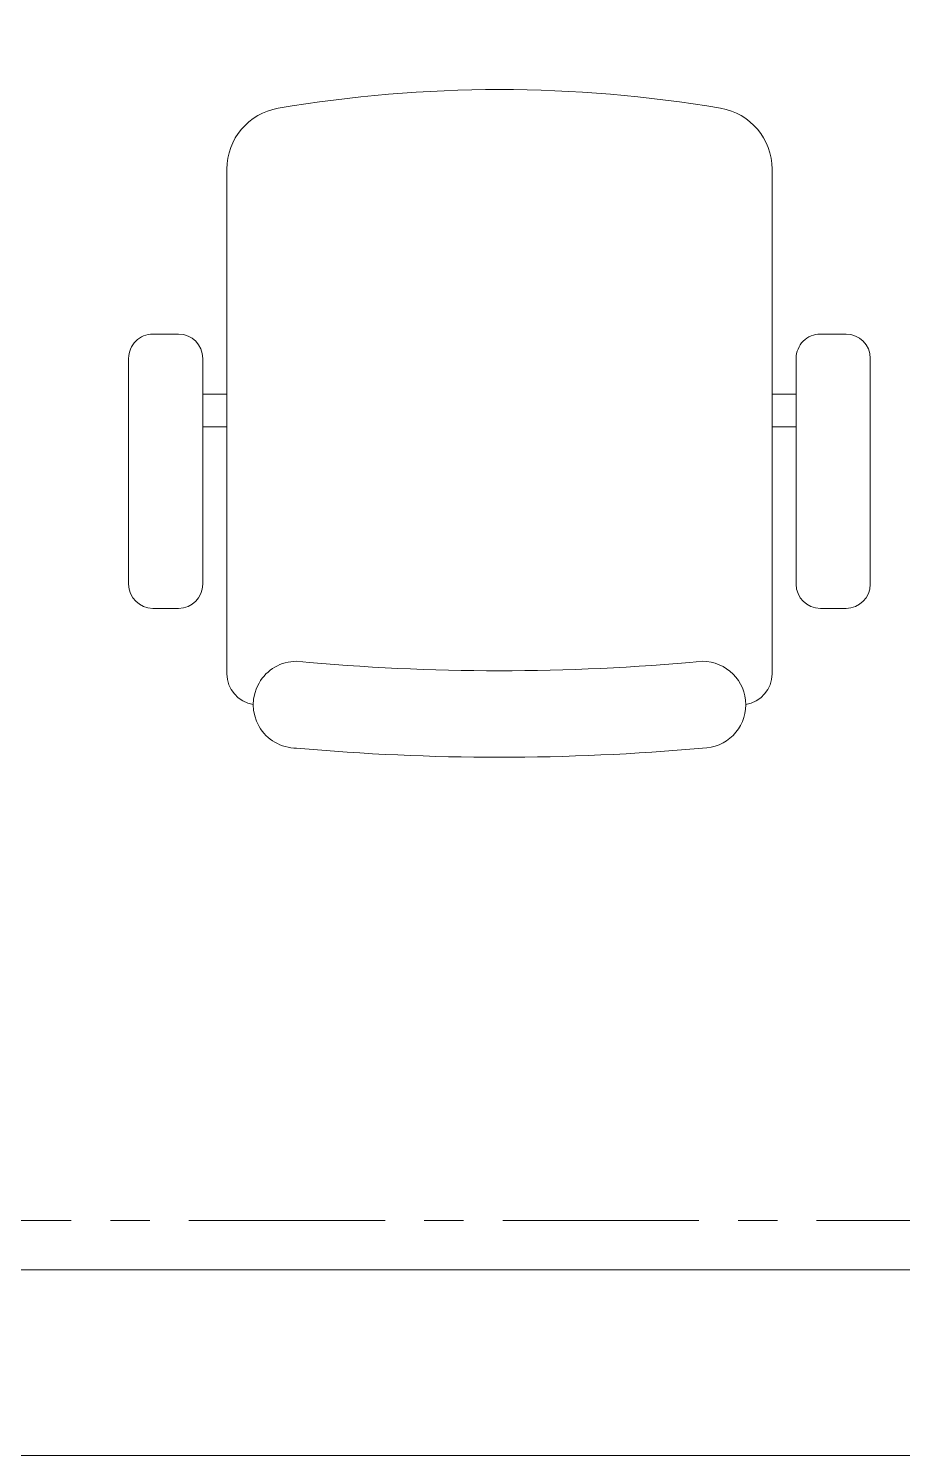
# Model space of a CAD drawing. Header units: millimetres. Extents: x 26027 to 581921, y 7230 to 233891.
# Drawn here: x 476146 to 476854, y 208055 to 209209 of the extents above; entities that cross this region are included whole.
import ezdxf

# ---------------------------------------------------------------- set-up
doc = ezdxf.new("R2010")
doc.units = ezdxf.units.MM
doc.header["$LTSCALE"] = 5
doc.linetypes.add('CENTER', pattern=[50.8, 31.75, -6.35, 6.35, -6.35])
doc.layers.get('0').update_dxf_attribs({"color": 252})
doc.layers.add('axes', color=252, linetype='Continuous')
for name, color, linetype, lineweight in [('Medical Equipment and Furniture', 252, 'Continuous', 0), ('NEW', 252, 'Continuous', 5), ('Walls', 252, 'Continuous', 5)]:
    doc.layers.add(name, color=color, linetype=linetype, lineweight=lineweight)

# ---------------------------------------------------------------- blocks, each defined once
blk = doc.blocks.new('*X15')
at = {"color": 0}
for p, q in [((5, 3), (5, 3)), ((5, 3), (5, 3)), ((5, 3), (5, 3)), ((5, 3), (5, 3)), ((5, 3), (5, 3)), ((5, 3), (5, 3)), ((5, 3), (5, 3)), ((5, 3), (5, 3)), ((5, 3), (5, 3)), ((5, 3), (5, 3)), ((5, 3), (5, 3)), ((5, 3), (5, 3)), ((5, 3), (5, 3)), ((5, 3), (5, 3)), ((5, 3), (5, 3)), ((5, 3), (5, 3)), ((5, 3), (5, 3)), ((5, 3), (5, 3)), ((5, 3), (5, 3)), ((5, 3), (5, 3)), ((5, 3), (5, 3)), ((5, 3), (5, 3)), ((5, 3), (5, 3)), ((5, 3), (5, 3)), ((5, 3), (5, 3)), ((5, 3), (5, 3)), ((5, 3), (5, 3)), ((5, 3), (5, 3)), ((5, 3), (5, 3)), ((5, 3), (5, 3)), ((5, 3), (5, 3)), ((5, 3), (5, 3)), ((5, 3), (5, 3)), ((5, 3), (5, 3)), ((5, 3), (5, 3)), ((5, 3), (5, 3)), ((5, 3), (5, 3)), ((5, 3), (5, 3)), ((5, 3), (5, 3)), ((5, 3), (5, 3)), ((5, 3), (5, 3)), ((5, 3), (5, 3)), ((5, 3), (5, 3)), ((5, 3), (5, 3)), ((5, 3), (5, 3)), ((5, 3), (5, 3)), ((5, 3), (5, 3)), ((5, 3), (5, 3)), ((5, 3), (5, 3)), ((5, 3), (5, 3)), ((5, 3), (5, 3)), ((5, 3), (5, 3)), ((5, 3), (5, 3)), ((5, 3), (5, 3)), ((5, 3), (5, 3)), ((5, 3), (5, 3)), ((5, 3), (5, 3)), ((5, 3), (5, 3)), ((5, 3), (5, 3)), ((5, 3), (5, 3)), ((5, 3), (5, 3)), ((5, 3), (5, 3)), ((5, 3), (5, 3)), ((5, 3), (5, 3)), ((5, 3), (5, 3)), ((5, 3), (5, 3)), ((6, 3), (5, 3)), ((5, 3), (5, 3)), ((6, 3), (5, 3)), ((5, 3), (5, 3)), ((6, 3), (5, 3)), ((5, 3), (5, 3)), ((6, 3), (5, 3)), ((5, 3), (5, 3)), ((5, 3), (5, 3)), ((5, 3), (5, 3)), ((5, 3), (5, 3)), ((5, 3), (5, 3)), ((5, 3), (5, 3)), ((5, 3), (5, 3)), ((5, 3), (5, 3)), ((5, 3), (5, 3)), ((5, 3), (5, 3)), ((5, 3), (5, 3)), ((5, 3), (5, 3)), ((5, 3), (5, 3)), ((5, 3), (5, 3)), ((5, 3), (5, 3)), ((5, 3), (5, 3)), ((5, 3), (5, 3)), ((5, 3), (5, 3)), ((5, 3), (5, 3)), ((5, 3), (5, 3)), ((5, 3), (5, 3)), ((5, 3), (5, 3)), ((5, 3), (5, 3)), ((6, 3), (6, 3)), ((6, 3), (6, 3)), ((6, 3), (6, 3)), ((6, 3), (6, 3)), ((6, 3), (6, 3)), ((6, 3), (6, 3)), ((6, 3), (6, 3)), ((6, 3), (6, 3)), ((6, 3), (6, 3)), ((6, 3), (6, 3)), ((6, 3), (6, 3)), ((6, 3), (6, 3)), ((6, 3), (6, 3)), ((6, 3), (6, 3)), ((6, 3), (6, 3)), ((6, 3), (6, 3)), ((6, 3), (6, 3)), ((6, 3), (6, 3)), ((6, 3), (6, 3)), ((6, 3), (6, 3)), ((6, 3), (6, 3)), ((6, 3), (6, 3)), ((6, 3), (6, 3)), ((6, 3), (6, 3)), ((6, 3), (6, 3)), ((6, 3), (6, 3)), ((6, 3), (6, 3)), ((6, 3), (6, 3)), ((6, 3), (6, 3)), ((6, 3), (6, 3)), ((6, 3), (6, 3)), ((6, 3), (6, 3)), ((6, 3), (6, 3)), ((6, 3), (6, 3)), ((6, 3), (6, 3)), ((6, 3), (6, 3)), ((6, 3), (6, 3)), ((6, 3), (6, 3)), ((6, 3), (6, 3)), ((6, 3), (6, 3)), ((6, 3), (6, 3)), ((6, 3), (6, 3)), ((6, 3), (6, 3)), ((6, 3), (6, 3)), ((6, 3), (6, 3)), ((6, 3), (6, 3)), ((6, 3), (6, 3)), ((6, 3), (6, 3)), ((6, 3), (6, 3)), ((6, 3), (6, 3)), ((6, 3), (6, 3)), ((6, 3), (6, 3)), ((6, 3), (6, 3)), ((6, 3), (6, 3)), ((6, 3), (6, 3)), ((6, 3), (6, 3)), ((6, 3), (6, 3)), ((6, 3), (6, 3)), ((6, 3), (6, 3)), ((6, 3), (6, 3)), ((6, 3), (6, 3)), ((6, 3), (6, 3)), ((6, 3), (6, 3)), ((6, 3), (6, 3)), ((6, 3), (6, 3)), ((6, 3), (6, 3)), ((6, 3), (6, 3)), ((6, 3), (6, 3)), ((6, 3), (6, 3)), ((6, 3), (6, 3)), ((6, 3), (6, 3)), ((6, 3), (6, 3)), ((6, 3), (6, 3)), ((6, 3), (6, 3)), ((6, 3), (6, 3)), ((6, 3), (6, 3)), ((6, 3), (6, 3)), ((6, 3), (6, 3)), ((6, 3), (6, 3)), ((6, 3), (6, 3)), ((6, 3), (6, 3)), ((6, 3), (6, 3)), ((6, 3), (6, 3)), ((6, 3), (6, 3)), ((6, 3), (6, 3)), ((6, 3), (6, 3)), ((6, 3), (6, 3)), ((6, 3), (6, 3)), ((6, 3), (6, 3)), ((6, 3), (6, 3)), ((6, 3), (6, 3)), ((6, 3), (6, 3)), ((6, 3), (6, 3)), ((6, 3), (6, 3)), ((6, 3), (6, 3)), ((6, 3), (6, 3)), ((6, 3), (6, 3)), ((6, 3), (6, 3)), ((6, 3), (6, 3)), ((6, 3), (6, 3)), ((6, 3), (6, 3)), ((6, 3), (6, 3)), ((6, 3), (6, 3)), ((6, 3), (6, 3)), ((6, 3), (6, 3)), ((6, 3), (6, 3)), ((6, 3), (6, 3)), ((6, 3), (6, 3)), ((6, 3), (6, 3)), ((6, 3), (6, 3)), ((6, 3), (6, 3)), ((6, 3), (6, 3)), ((6, 3), (6, 3)), ((6, 3), (6, 3)), ((6, 3), (6, 3)), ((6, 3), (6, 3)), ((6, 3), (6, 3)), ((6, 3), (6, 3)), ((6, 3), (6, 3)), ((6, 3), (6, 3)), ((6, 3), (6, 3)), ((6, 3), (6, 3)), ((6, 3), (6, 3)), ((6, 3), (6, 3)), ((6, 3), (6, 3)), ((6, 3), (6, 3)), ((6, 3), (6, 3)), ((6, 3), (6, 3)), ((6, 3), (6, 3)), ((6, 3), (6, 3)), ((6, 3), (6, 3)), ((6, 3), (6, 3)), ((6, 3), (6, 3)), ((6, 3), (6, 3)), ((6, 3), (6, 3)), ((6, 3), (6, 3)), ((6, 3), (6, 3)), ((6, 3), (6, 3)), ((6, 3), (6, 3)), ((6, 3), (6, 3)), ((6, 3), (6, 3)), ((6, 3), (6, 3)), ((6, 3), (6, 3)), ((6, 3), (6, 3)), ((6, 3), (6, 3)), ((6, 3), (6, 3)), ((6, 3), (6, 3)), ((6, 3), (6, 3)), ((6, 3), (6, 3)), ((6, 3), (6, 3)), ((6, 3), (6, 3)), ((6, 3), (6, 3)), ((6, 3), (6, 3)), ((6, 3), (6, 3)), ((6, 3), (6, 3)), ((6, 3), (6, 3)), ((6, 3), (6, 3)), ((6, 3), (6, 3)), ((6, 3), (6, 3)), ((6, 3), (6, 3)), ((6, 3), (6, 3)), ((6, 3), (6, 3)), ((6, 3), (6, 3)), ((6, 3), (6, 3)), ((6, 3), (6, 3)), ((6, 3), (6, 3)), ((6, 3), (6, 3)), ((6, 3), (6, 3)), ((6, 3), (6, 3)), ((6, 3), (6, 3)), ((6, 3), (6, 3)), ((6, 3), (6, 3)), ((6, 3), (6, 3)), ((6, 3), (6, 3)), ((6, 3), (6, 3)), ((6, 3), (6, 3)), ((6, 3), (6, 3)), ((6, 3), (6, 3)), ((6, 3), (6, 3)), ((6, 3), (6, 3)), ((6, 3), (6, 3)), ((6, 3), (6, 3)), ((6, 3), (6, 3)), ((6, 3), (6, 3)), ((6, 3), (6, 3)), ((6, 3), (6, 3)), ((6, 3), (6, 3)), ((6, 3), (6, 3)), ((6, 3), (6, 3)), ((6, 3), (6, 3)), ((6, 3), (6, 3)), ((6, 3), (6, 3)), ((6, 3), (6, 3)), ((6, 3), (6, 3)), ((6, 3), (6, 3)), ((6, 3), (6, 3)), ((6, 3), (6, 3)), ((6, 3), (6, 3)), ((6, 3), (6, 3)), ((6, 3), (6, 3)), ((6, 3), (6, 3)), ((6, 3), (6, 3)), ((6, 3), (6, 3)), ((6, 3), (6, 3)), ((6, 3), (5, 3)), ((6, 3), (5, 3)), ((6, 3), (5, 3)), ((6, 3), (5, 3)), ((6, 3), (5, 3)), ((6, 3), (6, 3)), ((6, 3), (6, 3)), ((6, 3), (6, 3)), ((6, 3), (6, 3)), ((6, 3), (6, 3)), ((6, 3), (6, 3)), ((6, 3), (6, 3)), ((6, 3), (6, 3)), ((6, 3), (6, 3)), ((6, 3), (6, 3)), ((6, 3), (6, 3)), ((6, 3), (6, 3)), ((6, 3), (6, 3)), ((6, 3), (6, 3)), ((6, 3), (6, 3)), ((6, 3), (6, 3)), ((6, 3), (6, 3)), ((6, 3), (6, 3)), ((6, 3), (6, 3)), ((6, 3), (6, 3)), ((6, 3), (6, 3)), ((6, 3), (6, 3)), ((6, 3), (6, 3)), ((6, 3), (6, 3)), ((6, 3), (6, 3)), ((6, 3), (6, 3)), ((6, 3), (6, 3)), ((6, 3), (6, 3)), ((6, 3), (6, 3)), ((6, 3), (6, 3)), ((6, 3), (6, 3)), ((6, 3), (6, 3)), ((6, 3), (6, 3)), ((6, 3), (6, 3)), ((6, 3), (6, 3)), ((6, 3), (6, 3)), ((6, 3), (6, 3)), ((6, 3), (6, 3)), ((6, 3), (6, 3)), ((6, 3), (6, 3)), ((6, 3), (6, 3)), ((6, 3), (6, 3)), ((6, 3), (6, 3)), ((6, 3), (6, 3)), ((6, 3), (6, 3)), ((6, 3), (6, 3)), ((6, 3), (6, 3)), ((6, 3), (6, 3)), ((6, 3), (6, 3)), ((6, 3), (6, 3)), ((6, 3), (6, 3)), ((6, 3), (6, 3)), ((6, 3), (6, 3)), ((6, 3), (6, 3)), ((6, 3), (6, 3)), ((6, 3), (6, 3)), ((6, 3), (6, 3)), ((6, 3), (6, 3)), ((6, 3), (6, 3)), ((6, 3), (6, 3)), ((6, 3), (6, 3)), ((6, 3), (6, 3)), ((6, 3), (6, 3)), ((6, 3), (6, 3)), ((6, 3), (6, 3)), ((6, 3), (6, 3)), ((6, 3), (6, 3)), ((6, 3), (6, 3)), ((6, 3), (6, 3)), ((6, 3), (6, 3)), ((6, 3), (6, 3)), ((6, 3), (6, 3)), ((6, 3), (6, 3)), ((6, 3), (6, 3)), ((6, 3), (6, 3)), ((6, 3), (6, 3)), ((6, 3), (6, 3)), ((6, 3), (6, 3)), ((6, 3), (6, 3)), ((6, 3), (6, 3)), ((6, 3), (6, 3)), ((6, 3), (6, 3)), ((6, 3), (6, 3)), ((6, 3), (6, 3)), ((6, 3), (6, 3)), ((6, 3), (6, 3)), ((6, 3), (6, 3)), ((6, 3), (6, 3)), ((6, 3), (6, 3)), ((6, 3), (6, 3)), ((6, 3), (6, 3)), ((6, 3), (6, 3)), ((6, 3), (6, 3)), ((6, 3), (6, 3)), ((6, 3), (6, 3)), ((6, 3), (6, 3)), ((6, 3), (6, 3)), ((6, 3), (6, 3)), ((6, 3), (6, 3)), ((6, 3), (6, 3)), ((6, 3), (6, 3)), ((6, 3), (6, 3)), ((6, 3), (6, 3)), ((6, 3), (6, 3)), ((6, 3), (6, 3)), ((6, 3), (6, 3)), ((6, 3), (6, 3)), ((6, 3), (6, 3)), ((6, 3), (6, 3)), ((6, 3), (6, 3)), ((6, 3), (6, 3)), ((6, 3), (6, 3)), ((6, 3), (6, 3)), ((6, 3), (6, 3)), ((6, 3), (6, 3)), ((6, 3), (6, 3)), ((6, 3), (6, 3)), ((6, 3), (6, 3)), ((6, 3), (6, 3)), ((6, 3), (6, 3)), ((6, 3), (6, 3)), ((6, 3), (6, 3)), ((6, 3), (6, 3)), ((6, 3), (6, 3)), ((6, 3), (6, 3)), ((6, 3), (6, 3)), ((6, 3), (6, 3)), ((6, 3), (6, 3)), ((6, 3), (6, 3)), ((6, 3), (6, 3)), ((6, 3), (6, 3)), ((6, 3), (6, 3)), ((6, 3), (6, 3)), ((6, 3), (6, 3)), ((6, 3), (6, 3)), ((6, 3), (6, 3)), ((6, 3), (6, 3)), ((6, 3), (6, 3)), ((6, 3), (6, 3)), ((6, 3), (6, 3)), ((6, 3), (6, 3)), ((6, 3), (6, 3)), ((6, 3), (6, 3)), ((6, 3), (6, 3)), ((6, 3), (6, 3)), ((6, 3), (6, 3)), ((6, 3), (6, 3)), ((6, 3), (6, 3)), ((6, 3), (6, 3)), ((6, 3), (6, 3)), ((6, 3), (6, 3)), ((6, 3), (6, 3)), ((6, 3), (6, 3)), ((6, 3), (6, 3)), ((6, 3), (6, 3)), ((6, 3), (6, 3)), ((6, 3), (6, 3)), ((6, 3), (6, 3)), ((6, 3), (6, 3)), ((6, 3), (6, 3)), ((6, 3), (6, 3)), ((6, 3), (6, 3)), ((6, 3), (6, 3)), ((6, 3), (6, 3)), ((6, 3), (6, 3)), ((6, 3), (6, 3)), ((6, 3), (6, 3)), ((6, 3), (6, 3)), ((6, 3), (6, 3)), ((6, 3), (6, 3)), ((6, 3), (6, 3)), ((6, 3), (6, 3)), ((6, 3), (6, 3)), ((6, 3), (6, 3)), ((6, 3), (6, 3)), ((6, 3), (6, 3)), ((6, 3), (6, 3)), ((6, 3), (6, 3)), ((6, 3), (6, 3)), ((6, 3), (6, 3)), ((6, 3), (6, 3)), ((6, 3), (6, 3)), ((6, 3), (6, 3)), ((6, 3), (6, 3)), ((6, 3), (6, 3)), ((6, 3), (6, 3)), ((6, 3), (6, 3)), ((6, 3), (6, 3)), ((6, 3), (6, 3)), ((6, 3), (6, 3)), ((6, 3), (6, 3)), ((6, 3), (6, 3)), ((6, 3), (6, 3)), ((6, 3), (6, 3)), ((6, 3), (6, 3)), ((6, 3), (6, 3)), ((6, 3), (6, 3)), ((6, 3), (6, 3)), ((6, 3), (6, 3)), ((6, 3), (6, 3)), ((6, 3), (6, 3)), ((6, 3), (6, 3)), ((6, 3), (6, 3)), ((6, 3), (6, 3)), ((6, 3), (6, 3)), ((6, 3), (6, 3)), ((6, 3), (6, 3)), ((6, 3), (6, 3)), ((6, 3), (6, 3)), ((6, 3), (6, 3)), ((6, 3), (6, 3)), ((6, 3), (6, 3)), ((6, 3), (6, 3)), ((6, 3), (6, 3)), ((6, 3), (6, 3)), ((6, 3), (6, 3)), ((6, 3), (6, 3)), ((6, 3), (6, 3)), ((6, 3), (6, 3)), ((6, 3), (6, 3)), ((6, 3), (6, 3)), ((6, 3), (6, 3)), ((6, 3), (6, 3)), ((6, 3), (6, 3)), ((6, 3), (6, 3)), ((6, 3), (6, 3)), ((6, 3), (6, 3)), ((6, 3), (6, 3)), ((6, 3), (6, 3)), ((6, 3), (6, 3)), ((6, 3), (6, 3)), ((6, 3), (6, 3)), ((6, 3), (6, 3)), ((6, 3), (6, 3)), ((6, 3), (6, 3)), ((6, 3), (6, 3)), ((6, 3), (6, 3)), ((6, 3), (6, 3)), ((6, 3), (6, 3)), ((6, 3), (6, 3)), ((6, 3), (6, 3)), ((6, 3), (6, 3)), ((6, 3), (6, 3)), ((6, 3), (6, 3)), ((6, 3), (6, 3)), ((6, 3), (6, 3)), ((6, 3), (6, 3)), ((6, 3), (6, 3)), ((6, 3), (6, 3)), ((6, 3), (6, 3)), ((6, 3), (6, 3)), ((6, 3), (6, 3)), ((6, 3), (6, 3)), ((6, 3), (6, 3)), ((6, 3), (6, 3)), ((6, 3), (6, 3)), ((6, 3), (6, 3)), ((6, 3), (6, 3)), ((6, 3), (6, 3)), ((6, 3), (6, 3)), ((6, 3), (6, 3)), ((6, 3), (6, 3)), ((6, 3), (6, 3)), ((6, 3), (6, 3)), ((6, 3), (6, 3)), ((6, 3), (6, 3)), ((6, 3), (6, 3)), ((6, 3), (6, 3)), ((6, 3), (6, 3)), ((6, 3), (6, 3)), ((6, 3), (6, 3)), ((6, 3), (6, 3)), ((6, 3), (6, 3)), ((6, 3), (6, 3)), ((6, 3), (6, 3)), ((6, 3), (6, 3)), ((6, 3), (6, 3)), ((6, 3), (6, 3)), ((6, 3), (6, 3)), ((6, 3), (6, 3)), ((6, 3), (6, 3)), ((6, 3), (6, 3)), ((6, 3), (6, 3)), ((6, 3), (6, 3)), ((6, 3), (6, 3)), ((6, 3), (6, 3)), ((6, 3), (6, 3)), ((6, 3), (6, 3)), ((6, 3), (6, 3)), ((6, 3), (6, 3)), ((6, 3), (6, 3)), ((6, 3), (6, 3)), ((6, 3), (6, 3)), ((6, 3), (6, 3)), ((6, 3), (6, 3)), ((6, 3), (6, 3)), ((6, 3), (6, 3)), ((6, 3), (6, 3)), ((6, 3), (6, 3)), ((6, 3), (6, 3)), ((6, 3), (6, 3)), ((6, 3), (6, 3)), ((6, 3), (6, 3)), ((6, 3), (6, 3)), ((6, 3), (6, 3)), ((6, 3), (6, 3)), ((6, 3), (6, 3)), ((6, 3), (6, 3)), ((6, 3), (6, 3)), ((6, 3), (6, 3)), ((6, 3), (6, 3)), ((6, 3), (6, 3)), ((6, 3), (6, 3)), ((6, 3), (6, 3)), ((6, 3), (6, 3)), ((6, 3), (6, 3)), ((6, 3), (6, 3))]:
    blk.add_line(p, q, dxfattribs=at)
blk = doc.blocks.new('*X16')
at = {"color": 0}
for p, q in [((13, 1), (13, 1)), ((13, 1), (13, 1)), ((13, 1), (13, 1)), ((13, 1), (13, 1)), ((13, 1), (13, 1)), ((13, 1), (13, 1)), ((13, 1), (13, 1)), ((13, 1), (13, 1)), ((13, 1), (13, 1)), ((13, 1), (13, 1)), ((13, 1), (13, 1)), ((13, 1), (13, 1)), ((13, 1), (13, 1)), ((13, 1), (13, 1)), ((13, 1), (13, 1)), ((13, 1), (14, 1)), ((13, 1), (14, 1)), ((13, 1), (14, 1)), ((13, 1), (13, 1)), ((13, 1), (13, 1)), ((13, 1), (13, 1)), ((13, 1), (13, 1)), ((13, 1), (13, 1)), ((13, 1), (13, 1)), ((13, 1), (13, 1)), ((13, 1), (13, 1)), ((13, 1), (13, 1)), ((13, 1), (13, 1)), ((13, 1), (13, 1)), ((13, 1), (13, 1)), ((13, 1), (13, 1)), ((13, 1), (13, 1)), ((13, 1), (13, 1)), ((13, 1), (13, 1)), ((13, 1), (13, 1)), ((13, 1), (13, 1)), ((13, 1), (13, 1)), ((13, 1), (13, 1)), ((13, 1), (13, 1)), ((13, 1), (13, 1)), ((13, 1), (13, 1)), ((13, 1), (13, 1)), ((13, 1), (13, 1)), ((13, 1), (13, 1)), ((13, 1), (13, 1)), ((13, 1), (13, 1)), ((13, 1), (13, 1)), ((13, 1), (13, 1)), ((13, 1), (13, 1)), ((13, 1), (13, 1)), ((13, 1), (13, 1)), ((13, 1), (13, 1)), ((13, 1), (13, 1)), ((13, 1), (13, 1)), ((13, 1), (13, 1)), ((13, 1), (13, 1)), ((13, 1), (13, 1)), ((13, 1), (13, 1)), ((13, 1), (13, 1)), ((13, 1), (13, 1)), ((13, 1), (13, 1)), ((13, 1), (13, 1)), ((13, 1), (13, 1)), ((13, 1), (13, 1)), ((13, 1), (13, 1)), ((13, 1), (13, 1)), ((13, 1), (13, 1)), ((13, 1), (13, 1)), ((13, 1), (13, 1)), ((13, 1), (13, 1)), ((13, 1), (13, 1)), ((13, 1), (13, 1)), ((13, 1), (13, 1)), ((13, 1), (13, 1)), ((13, 1), (13, 1)), ((13, 1), (13, 1)), ((13, 1), (13, 1)), ((13, 1), (13, 1)), ((13, 1), (13, 1)), ((13, 1), (13, 1)), ((13, 1), (13, 1)), ((13, 1), (13, 1)), ((13, 1), (13, 1)), ((13, 1), (13, 1)), ((13, 1), (13, 1)), ((13, 1), (13, 1)), ((13, 1), (13, 1)), ((13, 1), (13, 1)), ((13, 1), (13, 1)), ((13, 1), (13, 1)), ((13, 1), (13, 1)), ((13, 1), (13, 1)), ((13, 1), (13, 1)), ((13, 1), (13, 1)), ((13, 1), (13, 1)), ((13, 1), (13, 1)), ((13, 1), (13, 1)), ((13, 1), (13, 1)), ((13, 1), (13, 1)), ((13, 1), (13, 1)), ((13, 1), (13, 1)), ((13, 1), (13, 1)), ((13, 1), (13, 1)), ((13, 1), (13, 1)), ((13, 1), (13, 1)), ((13, 1), (13, 1)), ((13, 1), (13, 1)), ((13, 1), (13, 1)), ((13, 1), (13, 1)), ((13, 1), (13, 1)), ((13, 1), (13, 1)), ((13, 1), (13, 1)), ((13, 1), (13, 1)), ((13, 1), (13, 1)), ((13, 1), (13, 1)), ((13, 1), (13, 1)), ((13, 1), (13, 1)), ((13, 1), (13, 1)), ((13, 1), (13, 1)), ((13, 1), (13, 1)), ((13, 1), (13, 1)), ((13, 1), (13, 1)), ((13, 1), (13, 1)), ((13, 1), (14, 1)), ((13, 0), (13, 0)), ((13, 0), (13, 0)), ((13, 0), (13, 0)), ((13, 0), (13, 0)), ((13, 0), (13, 0)), ((13, 0), (13, 0)), ((13, 0), (13, 0)), ((13, 0), (13, 0)), ((13, 0), (13, 0)), ((13, 0), (13, 0)), ((13, 0), (13, 0)), ((13, 0), (13, 0)), ((13, 0), (13, 0)), ((13, 0), (13, 0)), ((13, 0), (13, 0)), ((13, 0), (13, 0)), ((13, 0), (13, 0)), ((13, 0), (13, 0)), ((13, 0), (13, 0)), ((13, 0), (13, 0)), ((13, 0), (13, 0)), ((13, 0), (13, 0)), ((13, 0), (13, 0)), ((13, 0), (13, 0)), ((13, 0), (13, 0)), ((13, 0), (13, 0)), ((13, 0), (13, 0)), ((13, 0), (13, 0)), ((13, 0), (13, 0)), ((13, 0), (13, 0)), ((13, 0), (13, 0)), ((13, 0), (13, 0)), ((13, 0), (13, 0)), ((13, 0), (13, 0)), ((13, 0), (13, 0)), ((13, 0), (13, 0)), ((13, 0), (13, 0)), ((13, 0), (13, 0)), ((13, 0), (13, 0)), ((13, 0), (13, 0)), ((13, 0), (13, 0)), ((13, 0), (13, 0)), ((13, 0), (13, 0)), ((13, 0), (13, 0)), ((13, 0), (13, 0)), ((13, 0), (13, 0)), ((13, 0), (13, 0)), ((13, 0), (13, 0)), ((13, 0), (14, 0)), ((13, 0), (14, 0)), ((13, 0), (13, 0)), ((13, 0), (14, 0)), ((14, 1), (14, 1)), ((14, 1), (14, 1)), ((14, 1), (14, 1)), ((14, 1), (14, 1)), ((14, 1), (14, 1)), ((14, 1), (14, 1)), ((14, 1), (14, 1)), ((14, 1), (14, 1)), ((14, 1), (14, 1)), ((14, 1), (14, 1)), ((14, 1), (14, 1)), ((14, 1), (14, 1)), ((14, 1), (14, 1)), ((14, 1), (14, 1)), ((14, 1), (14, 1)), ((14, 1), (14, 1)), ((14, 1), (14, 1)), ((14, 1), (14, 1)), ((14, 1), (14, 1)), ((14, 1), (14, 1)), ((14, 1), (14, 1)), ((14, 1), (14, 1)), ((14, 1), (14, 1)), ((14, 1), (14, 1)), ((14, 1), (14, 1)), ((14, 1), (14, 1)), ((14, 1), (14, 1)), ((14, 1), (14, 1)), ((14, 1), (14, 1)), ((14, 1), (14, 1)), ((14, 1), (14, 1)), ((14, 1), (14, 1)), ((14, 1), (14, 1)), ((14, 1), (14, 1)), ((14, 1), (14, 1)), ((14, 1), (14, 1)), ((14, 1), (14, 1)), ((14, 1), (14, 1)), ((14, 1), (14, 1)), ((14, 1), (14, 1)), ((14, 1), (14, 1)), ((14, 1), (14, 1)), ((14, 1), (14, 1)), ((14, 1), (14, 1)), ((14, 1), (14, 1)), ((14, 1), (14, 1)), ((14, 1), (14, 1)), ((14, 1), (14, 1)), ((14, 1), (14, 1)), ((14, 1), (14, 1)), ((14, 1), (14, 1)), ((14, 1), (14, 1)), ((14, 1), (14, 1)), ((14, 1), (14, 1)), ((14, 1), (14, 1)), ((14, 1), (14, 1)), ((14, 1), (14, 1)), ((14, 1), (14, 1)), ((14, 1), (14, 1)), ((14, 1), (14, 1)), ((14, 1), (14, 1)), ((14, 1), (14, 1)), ((14, 1), (14, 1)), ((14, 1), (14, 1)), ((14, 1), (14, 1)), ((14, 1), (14, 1)), ((14, 1), (14, 1)), ((14, 1), (14, 1)), ((14, 1), (14, 1)), ((14, 1), (14, 1)), ((14, 1), (14, 1)), ((14, 1), (14, 1)), ((14, 1), (14, 1)), ((14, 1), (14, 1)), ((14, 1), (14, 1)), ((14, 1), (14, 1)), ((14, 1), (14, 1)), ((14, 1), (14, 1)), ((14, 1), (14, 1)), ((14, 1), (14, 1)), ((14, 1), (14, 1)), ((14, 1), (14, 1)), ((14, 1), (14, 1)), ((14, 1), (14, 1)), ((14, 1), (14, 1)), ((14, 1), (14, 1)), ((14, 1), (14, 1)), ((14, 1), (14, 1)), ((14, 1), (14, 1)), ((14, 1), (14, 1)), ((14, 1), (14, 1)), ((14, 1), (14, 1)), ((14, 1), (14, 1)), ((14, 1), (14, 1)), ((14, 0), (14, 0)), ((14, 0), (14, 0)), ((14, 0), (14, 0)), ((14, 0), (14, 0)), ((14, 0), (14, 0)), ((14, 0), (14, 0)), ((14, 0), (14, 0)), ((14, 0), (14, 0)), ((14, 0), (14, 0)), ((14, 0), (14, 0)), ((14, 0), (14, 0)), ((14, 0), (14, 0)), ((14, 0), (14, 0)), ((14, 0), (14, 0)), ((14, 0), (14, 0)), ((14, 0), (14, 0)), ((14, 0), (14, 0)), ((14, 0), (14, 0)), ((14, 0), (14, 0)), ((14, 0), (14, 0)), ((14, 0), (14, 0)), ((14, 0), (14, 0)), ((14, 0), (14, 0)), ((14, 0), (14, 0)), ((14, 0), (14, 0)), ((14, 0), (14, 0)), ((14, 0), (14, 0)), ((14, 0), (14, 0)), ((14, 0), (14, 0)), ((14, 0), (14, 0)), ((14, 0), (14, 0)), ((14, 0), (14, 0)), ((14, 0), (14, 0)), ((14, 0), (14, 0)), ((14, 0), (14, 0)), ((14, 0), (14, 0)), ((14, 0), (14, 0)), ((14, 0), (14, 0)), ((14, 0), (14, 0)), ((14, 0), (14, 0)), ((14, 0), (14, 0)), ((14, 0), (14, 0)), ((14, 0), (14, 0)), ((14, 0), (14, 0)), ((14, 0), (14, 0)), ((14, 0), (14, 0)), ((14, 0), (14, 0)), ((14, 0), (14, 0)), ((13, 0), (13, 0)), ((13, 0), (14, 0)), ((13, 0), (13, 0)), ((13, 0), (14, 0)), ((13, 0), (13, 0)), ((13, 0), (14, 0)), ((13, 0), (13, 0)), ((13, 0), (13, 0)), ((13, 0), (13, 0)), ((13, 0), (13, 0)), ((13, 0), (14, 0)), ((13, 0), (13, 0)), ((13, 0), (14, 0)), ((13, 0), (13, 0)), ((13, 0), (14, 0)), ((13, 0), (13, 0)), ((13, 0), (14, 0)), ((13, 0), (13, 0)), ((13, 0), (14, 0)), ((13, 0), (13, 0)), ((13, 0), (14, 0)), ((13, 0), (13, 0)), ((13, 0), (14, 0)), ((13, 0), (13, 0)), ((13, 0), (13, 0)), ((13, 0), (13, 0)), ((13, 0), (14, 0)), ((13, 0), (13, 0)), ((13, 0), (14, 0)), ((13, 0), (13, 0)), ((13, 0), (14, 0)), ((13, 0), (13, 0)), ((13, 0), (14, 0)), ((13, 0), (13, 0)), ((13, 0), (13, 0)), ((13, 0), (13, 0)), ((13, 0), (13, 0)), ((13, 0), (13, 0)), ((13, 0), (13, 0)), ((13, 0), (13, 0)), ((13, 0), (13, 0)), ((13, 0), (13, 0)), ((13, 0), (13, 0)), ((13, 0), (13, 0)), ((13, 0), (13, 0)), ((13, 0), (13, 0)), ((13, 0), (13, 0)), ((13, 0), (13, 0)), ((13, 0), (13, 0)), ((13, 0), (13, 0)), ((13, 0), (13, 0)), ((13, 0), (13, 0)), ((13, 0), (13, 0)), ((13, 0), (13, 0)), ((13, 0), (13, 0)), ((13, 0), (13, 0)), ((13, 0), (13, 0)), ((13, 0), (13, 0)), ((13, 0), (13, 0)), ((13, 0), (13, 0)), ((13, 0), (13, 0)), ((13, 0), (13, 0)), ((13, 0), (13, 0)), ((13, 0), (13, 0)), ((13, -1), (13, -1)), ((13, -1), (13, -1)), ((13, -1), (13, -1)), ((13, -1), (13, -1)), ((13, -1), (13, -1)), ((13, -1), (14, -1)), ((13, -1), (13, -1)), ((14, 0), (14, 0)), ((14, 0), (14, 0)), ((14, 0), (14, 0)), ((14, 0), (14, 0)), ((14, 0), (14, 0)), ((14, 0), (14, 0)), ((14, 0), (14, 0)), ((14, 0), (14, 0)), ((14, 0), (14, 0)), ((14, 0), (14, 0)), ((14, 0), (14, 0)), ((14, 0), (14, 0)), ((14, 0), (14, 0)), ((14, 0), (14, 0)), ((14, 0), (14, 0)), ((13, 0), (14, 0)), ((14, 0), (14, 0)), ((14, 0), (14, 0)), ((14, 0), (14, 0)), ((14, 0), (14, 0)), ((14, 0), (14, 0)), ((14, 0), (14, 0)), ((14, 0), (14, 0)), ((14, 0), (14, 0)), ((14, 0), (14, 0)), ((14, 0), (14, 0)), ((14, 0), (14, 0)), ((14, 0), (14, 0)), ((14, 0), (14, 0)), ((14, 0), (14, 0)), ((14, 0), (14, 0)), ((14, 0), (14, 0)), ((14, 0), (14, 0)), ((14, 0), (14, 0)), ((14, 0), (14, 0)), ((14, 0), (14, 0)), ((14, 0), (14, 0)), ((14, 0), (14, 0)), ((14, 0), (14, 0)), ((14, 0), (14, 0)), ((14, 0), (14, 0)), ((14, 0), (14, 0)), ((14, 0), (14, 0)), ((14, 0), (14, 0)), ((14, 0), (14, 0)), ((14, 0), (14, 0)), ((14, 0), (14, 0)), ((14, 0), (14, 0)), ((14, 0), (14, 0)), ((14, 0), (14, 0)), ((14, -1), (14, -1)), ((14, -1), (14, -1)), ((14, -1), (14, -1)), ((14, -1), (14, -1)), ((14, -1), (14, -1))]:
    blk.add_line(p, q, dxfattribs=at)
blk = doc.blocks.new('GF21018-P')
at = {"color": 0}
for p, q in [((-0.2207, 0.4756), (-0.2207, 0.0675)), ((0.2205, 0.4756), (0.2205, 0.0675)), ((-0.2806, 0.3422), (-0.2598, 0.3422)), ((0.2596, 0.3422), (0.2804, 0.3422)), ((-0.3002, 0.3226), (-0.3002, 0.14)), ((-0.2402, 0.3226), (-0.2402, 0.14)), ((0.24, 0.3226), (0.24, 0.14)), ((0.3, 0.3226), (0.3, 0.14)), ((-0.2402, 0.2937), (-0.2207, 0.2937)), ((0.2205, 0.2937), (0.24, 0.2937)), ((-0.2402, 0.2671), (-0.2207, 0.2671)), ((0.2205, 0.2671), (0.24, 0.2671)), ((-0.2806, 0.1204), (-0.2598, 0.1204)), ((0.2596, 0.1204), (0.2804, 0.1204))]:
    blk.add_line(p, q, dxfattribs=at)
for points in [[(0.24, 0.2937), (0.24, 0.2937), (0.24, 0.2937), (0.24, 0.2937), (0.24, 0.2937), (0.24, 0.2937), (0.24, 0.2937), (0.24, 0.2937), (0.24, 0.2937), (0.24, 0.2937), (0.24, 0.2937), (0.24, 0.2937), (0.24, 0.2937), (0.24, 0.2937), (0.24, 0.2937), (0.24, 0.2937), (0.24, 0.2937), (0.24, 0.2937), (0.24, 0.2937), (0.24, 0.2937), (0.24, 0.2937), (0.24, 0.2937), (0.24, 0.2937), (0.24, 0.2937), (0.24, 0.2937), (0.24, 0.2937), (0.24, 0.2937), (0.24, 0.2937), (0.24, 0.2937), (0.24, 0.2937), (0.24, 0.2937), (0.24, 0.2937), (0.24, 0.2937), (0.24, 0.2937), (0.24, 0.2937), (0.24, 0.2937), (0.24, 0.2937), (0.24, 0.2937), (0.24, 0.2937), (0.24, 0.2937), (0.24, 0.2937), (0.24, 0.2937), (0.24, 0.2937), (0.24, 0.2937), (0.24, 0.2937), (0.24, 0.2937), (0.24, 0.2937), (0.24, 0.2937), (0.24, 0.2937), (0.24, 0.2937), (0.24, 0.2937), (0.24, 0.2937), (0.24, 0.2937), (0.24, 0.2937), (0.24, 0.2937), (0.24, 0.2937), (0.24, 0.2937), (0.24, 0.2937), (0.24, 0.2937), (0.24, 0.2937), (0.24, 0.2937), (0.24, 0.2937), (0.24, 0.2937), (0.24, 0.2937), (0.24, 0.2937), (0.24, 0.2937), (0.24, 0.2937), (0.24, 0.2937), (0.24, 0.2937), (0.24, 0.2937), (0.24, 0.2937), (0.24, 0.2937), (0.24, 0.2937), (0.24, 0.2937), (0.24, 0.2937), (0.24, 0.2937), (0.24, 0.2937), (0.24, 0.2937), (0.24, 0.2937), (0.24, 0.2937), (0.24, 0.2937), (0.24, 0.2937), (0.24, 0.2937), (0.24, 0.2937), (0.24, 0.2937), (0.24, 0.2937), (0.24, 0.2937), (0.24, 0.2937), (0.24, 0.2937), (0.24, 0.2937), (0.24, 0.2937), (0.24, 0.2937), (0.24, 0.2937), (0.24, 0.2937), (0.24, 0.2937), (0.24, 0.2937), (0.24, 0.2937), (0.24, 0.2937), (0.24, 0.2937), (0.24, 0.2937), (0.24, 0.2937), (0.24, 0.2937), (0.24, 0.2937), (0.24, 0.2937), (0.24, 0.2937), (0.24, 0.2937), (0.24, 0.2937), (0.24, 0.2937), (0.24, 0.2937), (0.24, 0.2937), (0.24, 0.2937), (0.24, 0.2937), (0.24, 0.2937), (0.24, 0.2937), (0.24, 0.2937), (0.24, 0.2937), (0.24, 0.2937), (0.24, 0.2937), (0.24, 0.2937), (0.24, 0.2937), (0.24, 0.2937), (0.24, 0.2937), (0.24, 0.2937), (0.24, 0.2937), (0.24, 0.2937), (0.24, 0.2937), (0.24, 0.2937), (0.24, 0.2937), (0.24, 0.2937), (0.24, 0.2937), (0.24, 0.2937), (0.24, 0.2937), (0.24, 0.2937), (0.24, 0.2937), (0.24, 0.2937), (0.24, 0.2937), (0.24, 0.2937), (0.24, 0.2937), (0.24, 0.2937), (0.24, 0.2937), (0.24, 0.2937), (0.24, 0.2937), (0.24, 0.2937), (0.24, 0.2937), (0.24, 0.2937), (0.24, 0.2937), (0.24, 0.2937), (0.24, 0.2937), (0.24, 0.2937), (0.24, 0.2937), (0.24, 0.2937), (0.24, 0.2937), (0.24, 0.2937), (0.24, 0.2937), (0.24, 0.2937), (0.24, 0.2937), (0.24, 0.2937), (0.24, 0.2937), (0.24, 0.2937), (0.24, 0.2937), (0.24, 0.2937), (0.24, 0.2937), (0.24, 0.2937), (0.24, 0.2937), (0.24, 0.2937), (0.24, 0.2937), (0.24, 0.2937), (0.24, 0.2937), (0.24, 0.2937), (0.24, 0.2937), (0.24, 0.2937), (0.24, 0.2937), (0.24, 0.2937), (0.24, 0.2937), (0.24, 0.2937), (0.24, 0.2937), (0.24, 0.2937), (0.24, 0.2937), (0.24, 0.2937), (0.24, 0.2937), (0.24, 0.2937), (0.24, 0.2937), (0.24, 0.2937), (0.24, 0.2937), (0.24, 0.2937), (0.24, 0.2937), (0.24, 0.2937), (0.24, 0.2937), (0.24, 0.2937), (0.24, 0.2937), (0.24, 0.2937), (0.24, 0.2937), (0.24, 0.2937), (0.24, 0.2937), (0.24, 0.2937), (0.24, 0.2937), (0.24, 0.2937), (0.24, 0.2937), (0.24, 0.2937), (0.24, 0.2937), (0.24, 0.2937), (0.24, 0.2937), (0.24, 0.2937), (0.24, 0.2937), (0.24, 0.2937), (0.24, 0.2937), (0.24, 0.2937), (0.24, 0.2937), (0.24, 0.2937), (0.24, 0.2937), (0.24, 0.2937), (0.24, 0.2937), (0.24, 0.2937), (0.24, 0.2937), (0.24, 0.2937), (0.24, 0.2937), (0.24, 0.2937), (0.24, 0.2937), (0.24, 0.2937), (0.24, 0.2937), (0.24, 0.2937), (0.24, 0.2937), (0.24, 0.2937), (0.24, 0.2937), (0.24, 0.2937), (0.24, 0.2937), (0.24, 0.2937), (0.24, 0.2937), (0.24, 0.2937), (0.24, 0.2937), (0.24, 0.2937), (0.24, 0.2937), (0.24, 0.2937), (0.24, 0.2937), (0.24, 0.2937), (0.24, 0.2937), (0.24, 0.2937), (0.24, 0.2937), (0.24, 0.2937), (0.24, 0.2937), (0.24, 0.2937), (0.24, 0.2937), (0.24, 0.2937), (0.24, 0.2937), (0.24, 0.2937), (0.24, 0.2937), (0.24, 0.2937), (0.24, 0.2937), (0.24, 0.2937), (0.24, 0.2937), (0.24, 0.2937), (0.24, 0.2937), (0.24, 0.2937), (0.24, 0.2937), (0.24, 0.2937), (0.24, 0.2937), (0.24, 0.2937), (0.24, 0.2937), (0.24, 0.2937), (0.24, 0.2937), (0.24, 0.2937), (0.24, 0.2937), (0.24, 0.2937), (0.24, 0.2937), (0.24, 0.2937), (0.24, 0.2937), (0.24, 0.2937), (0.24, 0.2937), (0.24, 0.2937), (0.24, 0.2937), (0.24, 0.2937), (0.24, 0.2937), (0.24, 0.2937), (0.24, 0.2937), (0.24, 0.2937), (0.24, 0.2937), (0.24, 0.2937)], [(0.24, 0.2937), (0.24, 0.2937), (0.24, 0.2937), (0.24, 0.2937), (0.24, 0.2937), (0.24, 0.2937), (0.24, 0.2937), (0.24, 0.2937), (0.24, 0.2937), (0.24, 0.2937), (0.24, 0.2937), (0.24, 0.2937), (0.24, 0.2937), (0.24, 0.2937), (0.24, 0.2937), (0.24, 0.2937), (0.24, 0.2937), (0.24, 0.2937), (0.24, 0.2937), (0.24, 0.2937), (0.24, 0.2937), (0.24, 0.2937), (0.24, 0.2937), (0.24, 0.2937), (0.24, 0.2937), (0.24, 0.2937), (0.24, 0.2937), (0.24, 0.2937), (0.24, 0.2937), (0.24, 0.2937), (0.24, 0.2937), (0.24, 0.2937), (0.24, 0.2937), (0.24, 0.2937), (0.24, 0.2937), (0.24, 0.2937), (0.24, 0.2937), (0.24, 0.2937), (0.24, 0.2937), (0.24, 0.2937), (0.24, 0.2937), (0.24, 0.2937), (0.24, 0.2937), (0.24, 0.2937), (0.24, 0.2937), (0.24, 0.2937), (0.24, 0.2937), (0.24, 0.2937), (0.24, 0.2937), (0.24, 0.2937), (0.24, 0.2937), (0.24, 0.2937), (0.24, 0.2937), (0.24, 0.2937), (0.24, 0.2937), (0.24, 0.2937), (0.24, 0.2937), (0.24, 0.2937), (0.24, 0.2937), (0.24, 0.2937), (0.24, 0.2937), (0.24, 0.2937), (0.24, 0.2937), (0.24, 0.2937), (0.24, 0.2937), (0.24, 0.2937), (0.24, 0.2937), (0.24, 0.2937), (0.24, 0.2937), (0.24, 0.2937), (0.24, 0.2937), (0.24, 0.2937), (0.24, 0.2937), (0.24, 0.2937), (0.24, 0.2937), (0.24, 0.2937), (0.24, 0.2937), (0.24, 0.2937), (0.24, 0.2937), (0.24, 0.2937), (0.24, 0.2937), (0.24, 0.2937), (0.24, 0.2937), (0.24, 0.2937), (0.24, 0.2937), (0.24, 0.2937), (0.24, 0.2937), (0.24, 0.2937), (0.24, 0.2937), (0.24, 0.2937), (0.24, 0.2937), (0.24, 0.2937), (0.24, 0.2937), (0.24, 0.2937), (0.24, 0.2937), (0.24, 0.2937), (0.24, 0.2937), (0.24, 0.2937), (0.24, 0.2937), (0.24, 0.2937), (0.24, 0.2937), (0.24, 0.2937), (0.24, 0.2937), (0.24, 0.2937), (0.24, 0.2937), (0.24, 0.2937), (0.24, 0.2937), (0.24, 0.2937), (0.24, 0.2937), (0.24, 0.2937), (0.24, 0.2937), (0.24, 0.2937), (0.24, 0.2937), (0.24, 0.2937), (0.24, 0.2937), (0.24, 0.2937), (0.24, 0.2937), (0.24, 0.2937), (0.24, 0.2937), (0.24, 0.2937), (0.24, 0.2937), (0.24, 0.2937), (0.24, 0.2937), (0.24, 0.2937), (0.24, 0.2937), (0.24, 0.2937), (0.24, 0.2937), (0.24, 0.2937), (0.24, 0.2937), (0.24, 0.2937), (0.24, 0.2937), (0.24, 0.2937), (0.24, 0.2937), (0.24, 0.2937), (0.24, 0.2937), (0.24, 0.2937), (0.24, 0.2937), (0.24, 0.2937), (0.24, 0.2937), (0.24, 0.2937), (0.24, 0.2937), (0.24, 0.2937), (0.24, 0.2937), (0.24, 0.2937), (0.24, 0.2937), (0.24, 0.2937), (0.24, 0.2937), (0.24, 0.2937), (0.24, 0.2937), (0.24, 0.2937), (0.24, 0.2937), (0.24, 0.2937), (0.24, 0.2937), (0.24, 0.2937), (0.24, 0.2937), (0.24, 0.2937), (0.24, 0.2937), (0.24, 0.2937), (0.24, 0.2937), (0.24, 0.2937), (0.24, 0.2937), (0.24, 0.2937), (0.24, 0.2937), (0.24, 0.2937), (0.24, 0.2937), (0.24, 0.2937), (0.24, 0.2937), (0.24, 0.2937), (0.24, 0.2937), (0.24, 0.2937), (0.24, 0.2937), (0.24, 0.2937), (0.24, 0.2937), (0.24, 0.2937), (0.24, 0.2937), (0.24, 0.2937), (0.24, 0.2937), (0.24, 0.2937), (0.24, 0.2937), (0.24, 0.2937), (0.24, 0.2937), (0.24, 0.2937), (0.24, 0.2937), (0.24, 0.2937), (0.24, 0.2937), (0.24, 0.2937), (0.24, 0.2937), (0.24, 0.2937), (0.24, 0.2937), (0.24, 0.2937), (0.24, 0.2937), (0.24, 0.2937), (0.24, 0.2937), (0.24, 0.2937), (0.24, 0.2937), (0.24, 0.2937), (0.24, 0.2937), (0.24, 0.2937), (0.24, 0.2937), (0.24, 0.2937), (0.24, 0.2937), (0.24, 0.2937), (0.24, 0.2937), (0.24, 0.2937), (0.24, 0.2937), (0.24, 0.2937), (0.24, 0.2937), (0.24, 0.2937), (0.24, 0.2937), (0.24, 0.2937), (0.24, 0.2937), (0.24, 0.2937), (0.24, 0.2937), (0.24, 0.2937), (0.24, 0.2937), (0.24, 0.2937), (0.24, 0.2937), (0.24, 0.2937), (0.24, 0.2937)], [(0.24, 0.2937), (0.24, 0.2937), (0.24, 0.2937), (0.24, 0.2937), (0.24, 0.2937), (0.24, 0.2937), (0.24, 0.2937), (0.24, 0.2937), (0.24, 0.2937), (0.24, 0.2937), (0.24, 0.2937), (0.24, 0.2937), (0.24, 0.2937), (0.24, 0.2937), (0.24, 0.2937), (0.24, 0.2937), (0.24, 0.2937), (0.24, 0.2937), (0.24, 0.2937), (0.24, 0.2937), (0.24, 0.2937), (0.24, 0.2937), (0.24, 0.2937), (0.24, 0.2937), (0.24, 0.2937), (0.24, 0.2937), (0.24, 0.2937), (0.24, 0.2937), (0.24, 0.2937), (0.24, 0.2937), (0.24, 0.2937), (0.24, 0.2937), (0.24, 0.2937), (0.24, 0.2937), (0.24, 0.2937), (0.24, 0.2937), (0.24, 0.2937), (0.24, 0.2937), (0.24, 0.2937), (0.24, 0.2937), (0.24, 0.2937), (0.24, 0.2937), (0.24, 0.2937), (0.24, 0.2937), (0.24, 0.2937), (0.24, 0.2937), (0.24, 0.2937), (0.24, 0.2937), (0.24, 0.2937), (0.24, 0.2937), (0.24, 0.2937), (0.24, 0.2937), (0.24, 0.2937), (0.24, 0.2937), (0.24, 0.2937), (0.24, 0.2937), (0.24, 0.2937), (0.24, 0.2937), (0.24, 0.2937), (0.24, 0.2937), (0.24, 0.2937), (0.24, 0.2937), (0.24, 0.2937), (0.24, 0.2937), (0.24, 0.2937), (0.24, 0.2937), (0.24, 0.2937), (0.24, 0.2937), (0.24, 0.2937), (0.24, 0.2937), (0.24, 0.2937), (0.24, 0.2937), (0.24, 0.2937), (0.24, 0.2937), (0.24, 0.2937), (0.24, 0.2937), (0.24, 0.2937), (0.24, 0.2937), (0.24, 0.2937), (0.24, 0.2937), (0.24, 0.2937), (0.24, 0.2937), (0.24, 0.2937), (0.24, 0.2937), (0.24, 0.2937), (0.24, 0.2937), (0.24, 0.2937), (0.24, 0.2937), (0.24, 0.2937), (0.24, 0.2937), (0.24, 0.2937), (0.24, 0.2937), (0.24, 0.2937), (0.24, 0.2937), (0.24, 0.2937), (0.24, 0.2937), (0.24, 0.2937), (0.24, 0.2937), (0.24, 0.2937), (0.24, 0.2937), (0.24, 0.2937), (0.24, 0.2937), (0.24, 0.2937), (0.24, 0.2937), (0.24, 0.2937), (0.24, 0.2937), (0.24, 0.2937), (0.24, 0.2937), (0.24, 0.2937), (0.24, 0.2937), (0.24, 0.2937), (0.24, 0.2937), (0.24, 0.2937), (0.24, 0.2937), (0.24, 0.2937), (0.24, 0.2937), (0.24, 0.2937), (0.24, 0.2937), (0.24, 0.2937), (0.24, 0.2937), (0.24, 0.2937), (0.24, 0.2937), (0.24, 0.2937), (0.24, 0.2937), (0.24, 0.2937), (0.24, 0.2937), (0.24, 0.2937), (0.24, 0.2937), (0.24, 0.2937), (0.24, 0.2937), (0.24, 0.2937), (0.24, 0.2937), (0.24, 0.2937), (0.24, 0.2937), (0.24, 0.2937), (0.24, 0.2937), (0.24, 0.2937), (0.24, 0.2937), (0.24, 0.2937), (0.24, 0.2937), (0.24, 0.2937), (0.24, 0.2937), (0.24, 0.2937), (0.24, 0.2937), (0.24, 0.2937), (0.24, 0.2937), (0.24, 0.2937), (0.24, 0.2937), (0.24, 0.2937), (0.24, 0.2937), (0.24, 0.2937), (0.24, 0.2937), (0.24, 0.2937), (0.24, 0.2937), (0.24, 0.2937), (0.24, 0.2937), (0.24, 0.2937), (0.24, 0.2937), (0.24, 0.2937), (0.24, 0.2937), (0.24, 0.2937), (0.24, 0.2937), (0.24, 0.2937), (0.24, 0.2937), (0.24, 0.2937), (0.24, 0.2937), (0.24, 0.2937), (0.24, 0.2937), (0.24, 0.2937), (0.24, 0.2937), (0.24, 0.2937), (0.24, 0.2937), (0.24, 0.2937), (0.24, 0.2937), (0.24, 0.2937), (0.24, 0.2937), (0.24, 0.2937), (0.24, 0.2937), (0.24, 0.2937), (0.24, 0.2937), (0.24, 0.2937), (0.24, 0.2937), (0.24, 0.2937), (0.24, 0.2937), (0.24, 0.2937), (0.24, 0.2937), (0.24, 0.2937), (0.24, 0.2937), (0.24, 0.2937), (0.24, 0.2937), (0.24, 0.2937), (0.24, 0.2937), (0.24, 0.2937), (0.24, 0.2937), (0.24, 0.2937), (0.24, 0.2937), (0.24, 0.2937), (0.24, 0.2937), (0.24, 0.2937), (0.24, 0.2937), (0.24, 0.2937), (0.24, 0.2937), (0.24, 0.2937), (0.24, 0.2937), (0.24, 0.2937), (0.24, 0.2937), (0.24, 0.2937), (0.24, 0.2937), (0.24, 0.2937), (0.24, 0.2937), (0.24, 0.2937), (0.24, 0.2937), (0.24, 0.2937), (0.24, 0.2937)]]:
    blk.add_lwpolyline(points, close=True, dxfattribs=at)
for centre, radius, start, end in [((-0.0001, -0.5295), 1.0695, 80.3671, 99.6329), ((-0.1707, 0.4756), 0.05, 99.6329, 180), ((0.1705, 0.4756), 0.05, 0, 80.3671), ((-0.2806, 0.3226), 0.0196, 90, 180), ((-0.2598, 0.3226), 0.0196, 360, 90), ((0.2596, 0.3226), 0.0196, 90, 180), ((0.2804, 0.3226), 0.0196, 0, 90), ((-0.2806, 0.14), 0.0196, 180, 270), ((-0.2598, 0.14), 0.0196, 270, 360), ((0.2596, 0.14), 0.0196, 180, 270), ((0.2804, 0.14), 0.0196, 270, 0), ((-0.1643, 0.0425), 0.0351, 90, 270), ((0, 1.8467), 1.7767, 264.6946, 275.3053), ((0.1641, 0.0425), 0.0351, 270, 90), ((-0.1957, 0.0675), 0.025, 180, 261.4721), ((0.1955, 0.0675), 0.025, 278.5279, 360), ((0, 1.8314), 1.8314, 264.8532, 275.147)]:
    blk.add_arc(centre, radius, start, end, dxfattribs=at)
at = {"layer": 'NEW', "color": 0, "linetype": 'Continuous'}
for points in [[(0.24, 0.2937), (0.24, 0.2937), (0.24, 0.2937), (0.24, 0.2937), (0.24, 0.2937), (0.24, 0.2937), (0.24, 0.2937), (0.24, 0.2937)], [(0.24, 0.2937), (0.24, 0.2937), (0.24, 0.2937), (0.24, 0.2937), (0.24, 0.2937), (0.24, 0.2937), (0.24, 0.2937)], [(0.24, 0.2937), (0.24, 0.2937), (0.24, 0.2937), (0.24, 0.2937), (0.24, 0.2937), (0.24, 0.2937), (0.24, 0.2937), (0.24, 0.2937), (0.24, 0.2937)], [(0.24, 0.2937), (0.24, 0.2937), (0.24, 0.2937), (0.24, 0.2937), (0.24, 0.2937), (0.24, 0.2937), (0.24, 0.2937), (0.24, 0.2937), (0.24, 0.2937), (0.24, 0.2937)], [(0.24, 0.2937), (0.24, 0.2937), (0.24, 0.2937), (0.24, 0.2937), (0.24, 0.2937), (0.24, 0.2937), (0.24, 0.2937), (0.24, 0.2937), (0.24, 0.2937), (0.24, 0.2937), (0.24, 0.2937), (0.24, 0.2937), (0.24, 0.2937), (0.24, 0.2937), (0.24, 0.2937)], [(0.24, 0.2937), (0.24, 0.2937), (0.24, 0.2937), (0.24, 0.2937), (0.24, 0.2937), (0.24, 0.2937), (0.24, 0.2937), (0.24, 0.2937), (0.24, 0.2937), (0.24, 0.2937)], [(0.24, 0.2937), (0.24, 0.2937), (0.24, 0.2937), (0.24, 0.2937), (0.24, 0.2937), (0.24, 0.2937), (0.24, 0.2937), (0.24, 0.2937), (0.24, 0.2937), (0.24, 0.2937)], [(0.24, 0.2937), (0.24, 0.2937), (0.24, 0.2937), (0.24, 0.2937), (0.24, 0.2937), (0.24, 0.2937), (0.24, 0.2937), (0.24, 0.2937), (0.24, 0.2937), (0.24, 0.2937)], [(0.24, 0.2937), (0.24, 0.2937), (0.24, 0.2937), (0.24, 0.2937), (0.24, 0.2937), (0.24, 0.2937), (0.24, 0.2937), (0.24, 0.2937), (0.24, 0.2937), (0.24, 0.2937), (0.24, 0.2937), (0.24, 0.2937), (0.24, 0.2937), (0.24, 0.2937), (0.24, 0.2937), (0.24, 0.2937), (0.24, 0.2937), (0.24, 0.2937)], [(0.24, 0.2937), (0.24, 0.2937), (0.24, 0.2937), (0.24, 0.2937), (0.24, 0.2937), (0.24, 0.2937), (0.24, 0.2937), (0.24, 0.2937), (0.24, 0.2937), (0.24, 0.2937), (0.24, 0.2937), (0.24, 0.2937)], [(0.24, 0.2937), (0.24, 0.2937), (0.24, 0.2937), (0.24, 0.2937), (0.24, 0.2937), (0.24, 0.2937), (0.24, 0.2937)], [(0.24, 0.2937), (0.24, 0.2937), (0.24, 0.2937), (0.24, 0.2937), (0.24, 0.2937), (0.24, 0.2937), (0.24, 0.2937), (0.24, 0.2937), (0.24, 0.2937), (0.24, 0.2937), (0.24, 0.2937), (0.24, 0.2937), (0.24, 0.2937), (0.24, 0.2937), (0.24, 0.2937), (0.24, 0.2937), (0.24, 0.2937), (0.24, 0.2937), (0.24, 0.2937), (0.24, 0.2937), (0.24, 0.2937), (0.24, 0.2937), (0.24, 0.2937), (0.24, 0.2937), (0.24, 0.2937), (0.24, 0.2937), (0.24, 0.2937), (0.24, 0.2937), (0.24, 0.2937), (0.24, 0.2937), (0.24, 0.2937), (0.24, 0.2937), (0.24, 0.2937), (0.24, 0.2937), (0.24, 0.2937), (0.24, 0.2937), (0.24, 0.2937), (0.24, 0.2937), (0.24, 0.2937), (0.24, 0.2937), (0.24, 0.2937), (0.24, 0.2937), (0.24, 0.2937), (0.24, 0.2937), (0.24, 0.2937), (0.24, 0.2937), (0.24, 0.2937), (0.24, 0.2937), (0.24, 0.2937), (0.24, 0.2937), (0.24, 0.2937), (0.24, 0.2937), (0.24, 0.2937), (0.24, 0.2937), (0.24, 0.2937), (0.24, 0.2937), (0.24, 0.2937), (0.24, 0.2937), (0.24, 0.2937), (0.24, 0.2937), (0.24, 0.2937), (0.24, 0.2937), (0.24, 0.2937), (0.24, 0.2937), (0.24, 0.2937), (0.24, 0.2937), (0.24, 0.2937), (0.24, 0.2937), (0.24, 0.2937), (0.24, 0.2937), (0.24, 0.2937), (0.24, 0.2937), (0.24, 0.2937), (0.24, 0.2937), (0.24, 0.2937), (0.24, 0.2937), (0.24, 0.2937), (0.24, 0.2937), (0.24, 0.2937), (0.24, 0.2937), (0.24, 0.2937), (0.24, 0.2937), (0.24, 0.2937), (0.24, 0.2937), (0.24, 0.2937), (0.24, 0.2937), (0.24, 0.2937), (0.24, 0.2937), (0.24, 0.2937), (0.24, 0.2937), (0.24, 0.2937), (0.24, 0.2937), (0.24, 0.2937), (0.24, 0.2937), (0.24, 0.2937), (0.24, 0.2937), (0.24, 0.2937), (0.24, 0.2937), (0.24, 0.2937), (0.24, 0.2937), (0.24, 0.2937), (0.24, 0.2937), (0.24, 0.2937), (0.24, 0.2937), (0.24, 0.2937), (0.24, 0.2937), (0.24, 0.2937), (0.24, 0.2937), (0.24, 0.2937), (0.24, 0.2937), (0.24, 0.2937)], [(0.24, 0.2937), (0.24, 0.2937), (0.24, 0.2937), (0.24, 0.2937), (0.24, 0.2937), (0.24, 0.2937), (0.24, 0.2937), (0.24, 0.2937), (0.24, 0.2937), (0.24, 0.2937), (0.24, 0.2937), (0.24, 0.2937), (0.24, 0.2937), (0.24, 0.2937), (0.24, 0.2937), (0.24, 0.2937), (0.24, 0.2937)], [(0.24, 0.2937), (0.24, 0.2937), (0.24, 0.2937), (0.24, 0.2937), (0.24, 0.2937), (0.24, 0.2937), (0.24, 0.2937), (0.24, 0.2937), (0.24, 0.2937), (0.24, 0.2937), (0.24, 0.2937), (0.24, 0.2937), (0.24, 0.2937), (0.24, 0.2937), (0.24, 0.2937), (0.24, 0.2937), (0.24, 0.2937), (0.24, 0.2937), (0.24, 0.2937), (0.24, 0.2937), (0.24, 0.2937), (0.24, 0.2937), (0.24, 0.2937), (0.24, 0.2937), (0.24, 0.2937), (0.24, 0.2937), (0.24, 0.2937), (0.24, 0.2937), (0.24, 0.2937), (0.24, 0.2937), (0.24, 0.2937), (0.24, 0.2937), (0.24, 0.2937), (0.24, 0.2937), (0.24, 0.2937), (0.24, 0.2937), (0.24, 0.2937), (0.24, 0.2937), (0.24, 0.2937), (0.24, 0.2937), (0.24, 0.2937), (0.24, 0.2937), (0.24, 0.2937), (0.24, 0.2937), (0.24, 0.2937), (0.24, 0.2937), (0.24, 0.2937), (0.24, 0.2937), (0.24, 0.2937), (0.24, 0.2937), (0.24, 0.2937), (0.24, 0.2937), (0.24, 0.2937), (0.24, 0.2937), (0.24, 0.2937), (0.24, 0.2937), (0.24, 0.2937), (0.24, 0.2937), (0.24, 0.2937), (0.24, 0.2937), (0.24, 0.2937), (0.24, 0.2937), (0.24, 0.2937), (0.24, 0.2937), (0.24, 0.2937), (0.24, 0.2937), (0.24, 0.2937), (0.24, 0.2937), (0.24, 0.2937), (0.24, 0.2937), (0.24, 0.2937), (0.24, 0.2937), (0.24, 0.2937), (0.24, 0.2937), (0.24, 0.2937), (0.24, 0.2937), (0.24, 0.2937), (0.24, 0.2937), (0.24, 0.2937), (0.24, 0.2937), (0.24, 0.2937), (0.24, 0.2937), (0.24, 0.2937), (0.24, 0.2937), (0.24, 0.2937), (0.24, 0.2937), (0.24, 0.2937), (0.24, 0.2937), (0.24, 0.2937)], [(0.24, 0.2937), (0.24, 0.2937), (0.24, 0.2937), (0.24, 0.2937), (0.24, 0.2937), (0.24, 0.2937), (0.24, 0.2937), (0.24, 0.2937), (0.24, 0.2937), (0.24, 0.2937), (0.24, 0.2937), (0.24, 0.2937), (0.24, 0.2937), (0.24, 0.2937), (0.24, 0.2937), (0.24, 0.2937), (0.24, 0.2937), (0.24, 0.2937), (0.24, 0.2937), (0.24, 0.2937), (0.24, 0.2937), (0.24, 0.2937), (0.24, 0.2937), (0.24, 0.2937), (0.24, 0.2937), (0.24, 0.2937), (0.24, 0.2937), (0.24, 0.2937), (0.24, 0.2937), (0.24, 0.2937), (0.24, 0.2937), (0.24, 0.2937), (0.24, 0.2937), (0.24, 0.2937), (0.24, 0.2937), (0.24, 0.2937), (0.24, 0.2937), (0.24, 0.2937), (0.24, 0.2937), (0.24, 0.2937), (0.24, 0.2937), (0.24, 0.2937), (0.24, 0.2937), (0.24, 0.2937), (0.24, 0.2937), (0.24, 0.2937), (0.24, 0.2937), (0.24, 0.2937), (0.24, 0.2937), (0.24, 0.2937), (0.24, 0.2937), (0.24, 0.2937), (0.24, 0.2937), (0.24, 0.2937)]]:
    blk.add_lwpolyline(points, dxfattribs=at)
at = {"color": 0}
for name, xscale, yscale, zscale in [('*X15', 8.59375e-11, 8.59375e-11, 8.59375e-11), ('*X16', 5.5e-11, 5.5e-11, 5.5e-11)]:
    blk.add_blockref(name, (0.24, 0.2937), dxfattribs=dict(at, xscale=xscale, yscale=yscale, zscale=zscale))

msp = doc.modelspace()

# ---------------------------------------------------------------- linework, layer by layer
at = {"layer": 'axes', "linetype": 'CENTER', "lineweight": 0}
msp.add_line((484308.8, 208245.3, 0), (460780.9, 208245.3, 0), dxfattribs=at)
at = {"layer": 'Walls', "elevation": 4.7}
msp.add_lwpolyline([(478063.8, 208055.3), (475334.9, 208055.3), (475334.9, 210510.3), (475128.8, 210510.3), (475128.8, 210660.3), (475484.9, 210660.3), (475484.9, 208205.3), (478063.8, 208205.3)], dxfattribs=at)

# ---------------------------------------------------------------- block references
at = {"layer": 'Medical Equipment and Furniture', "extrusion": (-8.17011e-07, -7.77426e-06, 1), "xscale": -1000.000000000004, "yscale": 1000.000000000004, "zscale": 1000.000000000003, "rotation": 0.001410764310652013}
msp.add_blockref('GF21018-P', (476527.3, 208619.9, 2.7), dxfattribs=at)

doc.saveas('drawing.dxf')
